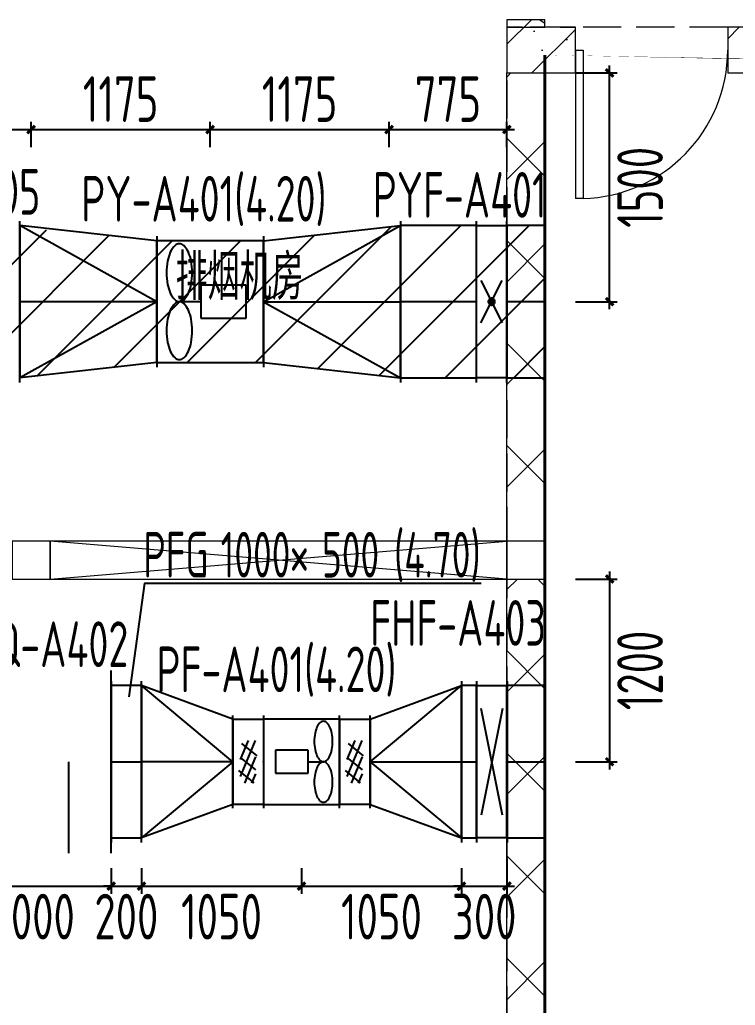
# Model space of a CAD drawing. Extents: x 13114849 to 13479250, y 160225 to 278773.
# Drawn here: x 13234348 to 13239047, y 195485 to 201960 of the extents above; entities that cross this region are included whole.
import ezdxf

# ---------------------------------------------------------------- set-up
doc = ezdxf.new("R2010")
doc.units = 0
doc.header["$LTSCALE"] = 1000
doc.header["$MEASUREMENT"] = 0
doc.linetypes.add('CENTER2', pattern=[28.575000000000003, 19.05, -3.175, 3.175, -3.175])
doc.linetypes.add('DASH', pattern=[0.35, 0.25, -0.1])
for name, color, linetype in [('DUCT-X-P标注', 7, 'Continuous'), ('DUCT-X-S标注', 7, 'Continuous'), ('DUCT-X-S管', 3, 'Continuous'), ('DUCT-X-YP中心线', 5, 'CENTER2'), ('DUCT-X-YP标注', 7, 'Continuous'), ('DUCT-X-YP法兰', 2, 'Continuous'), ('DUCT-X-YP管', 31, 'Continuous'), ('DUCT-X-YP管端线', 2, 'Continuous'), ('DUCT-X-YP管设备', 7, 'Continuous'), ('DUCT-X-YP阀门', 7, 'Continuous'), ('Hvac-Hide', 8, 'Continuous')]:
    doc.layers.add(name, color=color, linetype=linetype)
doc.layers.add('建筑底图', color=8, linetype='Continuous', lineweight=13)
doc.styles.add('67', font='gbenor.shx', dxfattribs={"width": 0.7, "bigfont": 'hztxt.shx'})
doc.styles.add('C', font='HZTXT_E', dxfattribs={"width": 0.7, "bigfont": 'HZTXT'})
doc.styles.add('du', font='gbenor.shx', dxfattribs={"width": 0.8, "bigfont": 'hztxt.shx'})
doc.dimstyles.new('67', dxfattribs={"dimscale": 100, "dimtxt": 3, "dimasz": 0.5, "dimexe": 0.5, "dimexo": 2, "dimgap": 0.5, "dimtad": 2, "dimdec": 0, "dimrnd": 5, "dimzin": 0, "dimdsep": 46, "dimtxsty": 'du', "dimblk": 'ARCHTICK', "dimcen": 0, "dimdle": 0.5, "dimclrd": 256, "dimclre": 256, "dimclrt": 256, "dimazin": 0, "dimtfac": 1, "dimtdec": 0, "dimtix": 1, "dimtmove": 2, "dimatfit": 3, "dimfxl": 1, "dimtolj": 1, "dimtzin": 0, "dimlwd": -1, "dimlwe": -1, "dimarcsym": 0})
pattern_1 = [(45, (0, 0), (-336.7596045400932, 336.7596045400933), []), (135, (0, 0), (-336.7596045400933, -336.7596045400932), [])]

# ---------------------------------------------------------------- blocks, each defined once
blk = doc.blocks.new('$轴流风机$00000011')
for p, q in [((-500, 500), (-500, -500)), ((500, 500), (-500, 500)), ((500, -500), (500, 500)), ((-339.4800092864898, 134.6796910074772), (-339.4800092864898, -134.6796910074772)), ((87.95522044965765, 134.6796910074772), (-339.4800092864898, 134.6796910074772)), ((87.95522044965765, -134.6796910074772), (87.95522044965765, 134.6796910074772)), ((87.95522044965765, 0), (288.4946038684575, 0)), ((-339.4800092864898, -134.6796910074772), (87.95522044965765, -134.6796910074772)), ((-500, -500), (500, -500))]:
    blk.add_line(p, q)
for centre, radius, start, end in [((462.4428888200782, 274.1909822780144), 290.6672624295167, 153.0603398671826, 168.1126115914812), ((355.1290658579092, 328.7278263123881), 170.2906702038428, 129.1821255884627, 153.0603398671826), ((288.4946038684575, 410.4818086252635), 64.8209345055534, 90, 129.1821255884627), ((288.4946038684575, 410.4818086252635), 64.82093450552276, 50.81787441153735, 90), ((221.8601418790058, 328.7278263123881), 170.2906702037323, 26.93966013281736, 50.81787441153735), ((114.5463189241127, 274.1909822780144), 290.6672624295164, 11.88738840851878, 26.93966013281736), ((633.07206670288, 238.2729985965852), 465.0358888982827, 168.1126115914812, 180), ((-56.08285895868903, 238.2729985965852), 465.0358888982828, 0, 11.88738840851878), ((633.07206670288, 238.2729985965852), 465.0358888974643, 180, 191.8873884085187), ((-56.08285895868903, 238.2729985965852), 465.035888898019, 348.1126115914813, 0), ((462.4428888200782, 202.3550149151561), 290.6672624290152, 191.8873884085187, 206.9396601328174), ((114.5463189241127, 202.3550149151561), 290.6672624293529, 333.0603398671827, 348.1126115914813), ((355.1290658579092, 147.8181708826014), 170.2906702042031, 206.9396601328174, 230.8178744115374), ((288.4946038684575, 66.06418856972596), 64.82093450569862, 230.8178744115374, 270), ((288.4946038684575, 66.06418856972596), 64.82093450561933, 270, 309.1821255884627), ((221.8601418790058, 147.8181708826014), 170.2906702039885, 309.1821255884627, 333.0603398671827), ((462.4428888200782, -202.3550149151561), 290.6672624290063, 153.0603398671826, 168.1126115914812), ((355.1290658579092, -147.8181708826014), 170.2906702042102, 129.1821255884627, 153.0603398671826), ((288.4946038684575, -66.06418856972596), 64.82093450570038, 90, 129.1821255884627), ((288.4946038684575, -66.06418856972596), 64.82093450561933, 50.81787441153735, 90), ((221.8601418790058, -147.8181708826014), 170.290670203996, 26.93966013281736, 50.81787441153735), ((114.5463189241127, -202.3550149151561), 290.6672624293437, 11.88738840851878, 26.93966013281736), ((633.07206670288, -238.2729985965852), 465.0358888974643, 168.1126115914812, 180), ((-56.08285895868903, -238.2729985965852), 465.035888898019, 0, 11.88738840851878), ((633.07206670288, -238.2729985965852), 465.0358888982922, 180, 191.8873884085187), ((-56.08285895868903, -238.2729985965852), 465.0358888982919, 348.1126115914813, 0), ((462.4428888200782, -274.1909822780144), 290.6672624295167, 191.8873884085187, 206.9396601328174), ((114.5463189241127, -274.1909822780144), 290.6672624295169, 333.0603398671827, 348.1126115914813), ((355.1290658579092, -328.7278263123881), 170.2906702038428, 206.9396601328174, 230.8178744115374), ((288.4946038684575, -410.4818086252635), 64.82093450555568, 230.8178744115374, 270), ((288.4946038684575, -410.4818086252635), 64.82093450552276, 270, 309.1821255884627), ((221.8601418790058, -328.7278263123881), 170.2906702037334, 309.1821255884627, 333.0603398671827)]:
    blk.add_arc(centre, radius, start, end)
for p in [(-500, 0), (500, 0)]:
    blk.add_point(p)
blk = doc.blocks.new('_ArchTick')
at = {"color": 0, "linetype": 'ByBlock', "const_width": 0.4}
blk.add_lwpolyline([(-0.5, -0.5), (0.5, 0.5)], dxfattribs=at)
blk = doc.blocks.new('*D217')
at = {"layer": 'DUCT-X-YP标注', "transparency": 16777216}
for p, q in [((13238222, 198334.5146856101), (13238222, 197034.3532681969)), ((13237997.36620501, 198284.5146856101), (13238272, 198284.5146856101)), ((13237997.36620504, 197084.3532681969), (13238272, 197084.3532681969))]:
    blk.add_line(p, q, dxfattribs=at)
at = {"layer": 'DUCT-X-YP标注', "transparency": 16777216, "xscale": 50, "yscale": 50, "zscale": 50}
for p, rotation in [((13238222, 198284.5146856101), 90), ((13238222, 197084.3532681969), 270)]:
    blk.add_blockref('_ArchTick', p, dxfattribs=dict(at, rotation=rotation))
at = {"layer": 'DUCT-X-YP标注', "transparency": 16777216, "insert": (13238422, 197684.4339769056), "char_height": 300, "attachment_point": 5, "rotation": 90, "style": 'du'}
blk.add_mtext('\\A1;1200', dxfattribs=at)
blk = doc.blocks.new('*D216')
at = {"layer": 'DUCT-X-YP标注', "transparency": 16777216}
for p, q in [((13238222, 200057.014685546), (13238222, 201659.5146855454)), ((13237997.36620407, 201609.5146855454), (13238272, 201609.5146855454)), ((13237997.36620502, 200107.014685546), (13238272, 200107.014685546))]:
    blk.add_line(p, q, dxfattribs=at)
at = {"layer": 'DUCT-X-YP标注', "transparency": 16777216, "xscale": 50, "yscale": 50, "zscale": 50}
for p, rotation in [((13238222, 201609.5146855454), 90), ((13238222, 200107.014685546), 270)]:
    blk.add_blockref('_ArchTick', p, dxfattribs=dict(at, rotation=rotation))
at = {"layer": 'DUCT-X-YP标注', "transparency": 16777216, "insert": (13238422, 200858.2646855479), "char_height": 300, "attachment_point": 5, "rotation": 90, "style": 'du'}
blk.add_mtext('\\A1;1500', dxfattribs=at)
blk = doc.blocks.new('*D127')
at = {"layer": 'DUCT-X-S标注', "transparency": 16777216}
for p, q in [((13237547.56620505, 196449.3532681464), (13237547.56620505, 196217)), ((13237248.9055939, 196384.3532681892), (13237248.9055939, 196217)), ((13237248.9055939, 196267), (13237198.9055939, 196267)), ((13237248.9055939, 196267), (13237547.56620505, 196267)), ((13237547.56620505, 196267), (13237597.56620505, 196267))]:
    blk.add_line(p, q, dxfattribs=at)
at = {"layer": 'DUCT-X-S标注', "transparency": 16777216, "xscale": 50, "yscale": 50, "zscale": 50}
blk.add_blockref('_ArchTick', (13237248.9055939, 196267), dxfattribs=at)
at = {"layer": 'DUCT-X-S标注', "transparency": 16777216, "xscale": 50, "yscale": 50, "zscale": 50, "rotation": 180}
blk.add_blockref('_ArchTick', (13237547.56620505, 196267), dxfattribs=at)
at = {"layer": 'DUCT-X-S标注', "transparency": 16777216, "insert": (13237398.23589947, 196067), "char_height": 300, "attachment_point": 5, "style": 'du'}
blk.add_mtext('\\A1;300', dxfattribs=at)
blk = doc.blocks.new('*D126')
at = {"layer": 'DUCT-X-S标注', "transparency": 16777216}
for p, q in [((13236198.3055939, 196384.3532681743), (13236198.3055939, 196217)), ((13237248.9055939, 196384.3532681743), (13237248.9055939, 196217)), ((13236148.3055939, 196267), (13237298.9055939, 196267))]:
    blk.add_line(p, q, dxfattribs=at)
at = {"layer": 'DUCT-X-S标注', "transparency": 16777216, "xscale": 50, "yscale": 50, "zscale": 50, "rotation": 180}
blk.add_blockref('_ArchTick', (13236198.3055939, 196267), dxfattribs=at)
at = {"layer": 'DUCT-X-S标注', "transparency": 16777216, "xscale": 50, "yscale": 50, "zscale": 50}
blk.add_blockref('_ArchTick', (13237248.9055939, 196267), dxfattribs=at)
at = {"layer": 'DUCT-X-S标注', "transparency": 16777216, "insert": (13236723.6055939, 196067), "char_height": 300, "attachment_point": 5, "style": 'du'}
blk.add_mtext('\\A1;1050', dxfattribs=at)
blk = doc.blocks.new('*D125')
at = {"layer": 'DUCT-X-S标注', "transparency": 16777216}
for p, q in [((13235147.7055939, 196384.3532681748), (13235147.7055939, 196217)), ((13236198.3055939, 196384.3532681743), (13236198.3055939, 196217)), ((13235097.7055939, 196267), (13236248.3055939, 196267))]:
    blk.add_line(p, q, dxfattribs=at)
at = {"layer": 'DUCT-X-S标注', "transparency": 16777216, "xscale": 50, "yscale": 50, "zscale": 50, "rotation": 180}
blk.add_blockref('_ArchTick', (13235147.7055939, 196267), dxfattribs=at)
at = {"layer": 'DUCT-X-S标注', "transparency": 16777216, "xscale": 50, "yscale": 50, "zscale": 50}
blk.add_blockref('_ArchTick', (13236198.3055939, 196267), dxfattribs=at)
at = {"layer": 'DUCT-X-S标注', "transparency": 16777216, "insert": (13235673.0055939, 196067), "char_height": 300, "attachment_point": 5, "style": 'du'}
blk.add_mtext('\\A1;1050', dxfattribs=at)
blk = doc.blocks.new('*D124')
at = {"layer": 'DUCT-X-S标注', "transparency": 16777216}
for p, q in [((13234948.67528885, 196384.353268161), (13234948.67528885, 196217)), ((13235147.7055939, 196384.3532681627), (13235147.7055939, 196217)), ((13234948.67528885, 196267), (13234898.67528885, 196267)), ((13234948.67528885, 196267), (13235147.7055939, 196267)), ((13235147.7055939, 196267), (13235197.7055939, 196267))]:
    blk.add_line(p, q, dxfattribs=at)
at = {"layer": 'DUCT-X-S标注', "transparency": 16777216, "xscale": 50, "yscale": 50, "zscale": 50}
blk.add_blockref('_ArchTick', (13234948.67528885, 196267), dxfattribs=at)
at = {"layer": 'DUCT-X-S标注', "transparency": 16777216, "xscale": 50, "yscale": 50, "zscale": 50, "rotation": 180}
blk.add_blockref('_ArchTick', (13235147.7055939, 196267), dxfattribs=at)
at = {"layer": 'DUCT-X-S标注', "transparency": 16777216, "insert": (13235048.19044137, 196067), "char_height": 300, "attachment_point": 5, "style": 'du'}
blk.add_mtext('\\A1;200', dxfattribs=at)
blk = doc.blocks.new('*D123')
at = {"layer": 'DUCT-X-S标注', "transparency": 16777216}
for p, q in [((13233948.27528884, 196384.3532681559), (13233948.27528884, 196217)), ((13234948.67528885, 196384.353268161), (13234948.67528885, 196217)), ((13233898.27528884, 196267), (13234998.67528885, 196267))]:
    blk.add_line(p, q, dxfattribs=at)
at = {"layer": 'DUCT-X-S标注', "transparency": 16777216, "xscale": 50, "yscale": 50, "zscale": 50, "rotation": 180}
blk.add_blockref('_ArchTick', (13233948.27528884, 196267), dxfattribs=at)
at = {"layer": 'DUCT-X-S标注', "transparency": 16777216, "xscale": 50, "yscale": 50, "zscale": 50}
blk.add_blockref('_ArchTick', (13234948.67528885, 196267), dxfattribs=at)
at = {"layer": 'DUCT-X-S标注', "transparency": 16777216, "insert": (13234448.47528885, 196067), "char_height": 300, "attachment_point": 5, "style": 'du'}
blk.add_mtext('\\A1;1000', dxfattribs=at)
blk = doc.blocks.new('*D121')
at = {"layer": 'DUCT-X-YP标注', "transparency": 16777216}
for p, q in [((13236773.70559439, 201122.0146855461), (13236773.70559439, 201288)), ((13237547.56620502, 201122.0146855461), (13237547.56620502, 201288)), ((13236723.70559439, 201238), (13237597.56620502, 201238))]:
    blk.add_line(p, q, dxfattribs=at)
at = {"layer": 'DUCT-X-YP标注', "transparency": 16777216, "xscale": 50, "yscale": 50, "zscale": 50, "rotation": 180}
blk.add_blockref('_ArchTick', (13236773.70559439, 201238), dxfattribs=at)
at = {"layer": 'DUCT-X-YP标注', "transparency": 16777216, "xscale": 50, "yscale": 50, "zscale": 50}
blk.add_blockref('_ArchTick', (13237547.56620502, 201238), dxfattribs=at)
at = {"layer": 'DUCT-X-YP标注', "transparency": 16777216, "insert": (13237160.6358997, 201438), "char_height": 300, "attachment_point": 5, "style": 'du'}
blk.add_mtext('\\A1;775', dxfattribs=at)
blk = doc.blocks.new('*D120')
at = {"layer": 'DUCT-X-YP标注', "transparency": 16777216}
for p, q in [((13235598.30559439, 201122.0146855461), (13235598.30559439, 201288)), ((13236773.70559439, 201122.0146855461), (13236773.70559439, 201288)), ((13235548.30559439, 201238), (13236823.70559439, 201238))]:
    blk.add_line(p, q, dxfattribs=at)
at = {"layer": 'DUCT-X-YP标注', "transparency": 16777216, "xscale": 50, "yscale": 50, "zscale": 50, "rotation": 180}
blk.add_blockref('_ArchTick', (13235598.30559439, 201238), dxfattribs=at)
at = {"layer": 'DUCT-X-YP标注', "transparency": 16777216, "xscale": 50, "yscale": 50, "zscale": 50}
blk.add_blockref('_ArchTick', (13236773.70559439, 201238), dxfattribs=at)
at = {"layer": 'DUCT-X-YP标注', "transparency": 16777216, "insert": (13236186.00559439, 201438), "char_height": 300, "attachment_point": 5, "style": 'du'}
blk.add_mtext('\\A1;1175', dxfattribs=at)
blk = doc.blocks.new('*D119')
at = {"layer": 'DUCT-X-YP标注', "transparency": 16777216}
for p, q in [((13234422.70559439, 201122.0146855461), (13234422.70559439, 201288)), ((13235598.30559439, 201122.0146855461), (13235598.30559439, 201288)), ((13234372.70559439, 201238), (13235648.30559439, 201238))]:
    blk.add_line(p, q, dxfattribs=at)
at = {"layer": 'DUCT-X-YP标注', "transparency": 16777216, "xscale": 50, "yscale": 50, "zscale": 50, "rotation": 180}
blk.add_blockref('_ArchTick', (13234422.70559439, 201238), dxfattribs=at)
at = {"layer": 'DUCT-X-YP标注', "transparency": 16777216, "xscale": 50, "yscale": 50, "zscale": 50}
blk.add_blockref('_ArchTick', (13235598.30559439, 201238), dxfattribs=at)
at = {"layer": 'DUCT-X-YP标注', "transparency": 16777216, "insert": (13235010.50559439, 201438), "char_height": 300, "attachment_point": 5, "style": 'du'}
blk.add_mtext('\\A1;1175', dxfattribs=at)
blk = doc.blocks.new('*D118')
at = {"layer": 'DUCT-X-YP标注', "transparency": 16777216}
for p, q in [((13232549.04498377, 201122.0146855461), (13232549.04498377, 201288)), ((13234422.70559439, 201122.0146855461), (13234422.70559439, 201288)), ((13232499.04498377, 201238), (13234472.70559439, 201238))]:
    blk.add_line(p, q, dxfattribs=at)
at = {"layer": 'DUCT-X-YP标注', "transparency": 16777216, "xscale": 50, "yscale": 50, "zscale": 50, "rotation": 180}
blk.add_blockref('_ArchTick', (13232549.04498377, 201238), dxfattribs=at)
at = {"layer": 'DUCT-X-YP标注', "transparency": 16777216, "xscale": 50, "yscale": 50, "zscale": 50}
blk.add_blockref('_ArchTick', (13234422.70559439, 201238), dxfattribs=at)
at = {"layer": 'DUCT-X-YP标注', "transparency": 16777216, "insert": (13233485.87528908, 201438), "char_height": 300, "attachment_point": 5, "style": 'du'}
blk.add_mtext('\\A1;1875', dxfattribs=at)
blk = doc.blocks.new('_FZH')
blk.add_lwpolyline([(-0.5, -0.5), (0.5, -0.5), (0.5, 0.5), (-0.4999999999999999, 0.5)], close=True)
blk = doc.blocks.new('$DorLib2D$00000001')
for p, q in [((0.45, 0.975), (0.5000000000000002, 0.975)), ((0.45, 0), (0.45, 0.975)), ((0.5, 0), (0.5, 0.975)), ((0.5, 0), (0.45, 0))]:
    blk.add_line(p, q)
at = {"lineweight": 13}
blk.add_arc((0.475, 0), 0.975, 91.46928358135379, 180, dxfattribs=at)

msp = doc.modelspace()

# ---------------------------------------------------------------- hatches: boundary and pattern name
at = {"layer": 'DUCT-X-S管'}
h = msp.add_hatch(dxfattribs=at)
h.set_pattern_fill('ANSI31', color=8, scale=200)
h.set_pattern_definition([(45, (0, 0), (-224.5064030267288, 224.5064030267288), [])])
h.paths.add_polyline_path([(13233599.24498376, 200597.2581395624), (13234347.70559392, 200597.2581395624), (13235248.30559392, 200507.0146855461), (13235948.30559392, 200507.0146855461), (13236848.90559391, 200607.0146855461), (13237797.36620408, 200607.014685532), (13237797.36620407, 199607.0146855461), (13236848.90559392, 199607.0146855391), (13235948.30559392, 199707.0146855461), (13235248.30559392, 199707.0146855461), (13234347.70559392, 199607.0146855461), (13233599.24498376, 199607.0146855461)])
at = {"layer": '建筑底图'}
h = msp.add_hatch(dxfattribs=at)
h.set_pattern_fill('钢筋混凝土', color=8, scale=100, style=0)
h.set_pattern_definition([(45, (793255.2557103541, 7.916241884231567e-09), (-176.7766952966369, 176.7766952966369), []), (49.99999999999999, (793255.2557103541, 7.916241884231567e-09), (717.2601826007534, -62.75213498259511), [75, -825]), (355, (793255.2557103541, 7.916241884231567e-09), (-138.751333613, 752.1921337000118), [60, -660]), (100.4514, (793315.0273903534, -5.229339992074529), (578.5093817140216, 689.4395420609536), [63.74019000000001, -701.142112]), (46.18420000000001, (793255.2557103541, 200.0000000079162), (1067.241048625644, -165.5190143290181), [112.5, -1237.5]), (96.6356, (793344.1924553532, 186.2066930079018), (934.6627055487033, 974.1178709004417), [95.610288, -1051.713]), (351.1842, (793255.2557103541, 200.0000000079162), (934.6619451336272, 974.1186009253246), [90, -990]), (21, (793355.2557103541, 150.0000000079162), (596.9070521184617, -402.6188906653388), [75, -825]), (326.0000000000001, (793355.2557103541, 150.0000000079162), (243.3153319215817, 725.150045046853), [60, -660]), (71.4514, (793404.9979433548, 116.4483940079226), (840.22262858149, 322.5304967099524), [63.74019000000001, -701.142112]), (37.50000000000001, (793255.2557103541, 7.916241884231567e-09), (12.15985531729067, 332.8938538313115), [0, -652, 0, -670, 0, -662.5]), (7.499999999999999, (793255.2557103541, 7.916241884231567e-09), (263.0695374421486, 394.4117118823602), [0, -382, 0, -637, 0, -252.5]), (327.5, (793032.2557103541, 7.916241884231567e-09), (533.822436172409, -22.55487173437976), [0, -250, 0, -780, 0, -1035]), (317.5, (792932.2557103541, 7.916241884231567e-09), (583.1861693423863, 100.1049823323177), [0, -325, 0, -518, 0, -735])])
h.paths.add_polyline_path([(13238997.36620433, 201609.5146855548), (13239547.36632705, 201609.5146855548), (13239547.36632705, 201909.5146855806), (13238997.36620433, 201909.5146855806)])
h.paths.add_polyline_path([(13237997.36620433, 201609.5146855166), (13237997.36620433, 201909.5146856987), (13237797.36620822, 201909.5146864363), (13237797.3662084, 201959.5146447701), (13237547.36620645, 201959.5146441715), (13237547.36620729, 201609.5146855548)])
h.paths.add_polyline_path([(13243047.36632497, 201609.5146855806), (13243047.36632497, 201909.5146855806), (13243547.36620581, 201909.5146938135), (13243547.36620581, 201959.5146856288), (13243797.36620498, 201959.5146856288), (13243797.36620598, 201609.5146856458)])
h = msp.add_hatch(dxfattribs=at)
h.set_pattern_fill('ANSI37', color=8, scale=300, style=0)
h.set_pattern_definition(pattern_1)
h.paths.add_polyline_path([(13237547.36620501, 198534.5146856101), (13237797.366205, 198534.5146856101), (13237797.36620498, 201609.5146855454), (13237547.36620498, 201609.514685543)])
h = msp.add_hatch(dxfattribs=at)
h.set_pattern_fill('ANSI37', color=8, scale=300, style=0)
h.set_pattern_definition(pattern_1)
h.paths.add_polyline_path([(13237797.36620501, 198284.5146856101), (13237547.36620506, 198284.5146856101), (13237547.36620645, 195109.5146855548), (13237797.36620501, 195109.5146855548)])

# ---------------------------------------------------------------- linework, layer by layer
at = {"layer": 'DUCT-X-P标注', "const_width": 20}
msp.add_lwpolyline([(13248747.3662056, 201709.5146854686), (13243797.36620407, 201709.5146857628), (13243797.36620507, 201609.5146855473), (13237797.36620407, 201609.5146853692), (13237797.36620411, 186509.5146855335), (13244997.36620483, 186509.5146844378), (13244997.36620511, 187934.5146850967), (13248747.3662044, 187934.5146849002), (13248747.3662056, 201709.5146854686)], dxfattribs=at)
at = {"layer": 'DUCT-X-P标注', "elevation": 4900}
msp.add_lwpolyline([(13235067.36741876, 197511.4039906235), (13235170.02063184, 198258.5), (13237378.93610054, 198258.5)], dxfattribs=at)
at = {"layer": 'DUCT-X-YP中心线'}
for p, q in [((13235247.90559392, 200107.0146855461), (13234347.90559392, 200107.0146855461)), ((13235948.70559392, 200107.0146855461), (13236848.70559392, 200107.0146855461)), ((13237346.96620502, 200107.0146855495), (13236848.90559392, 200107.0146855461)), ((13237797.36620407, 200107.0146855461), (13237547.36620501, 200107.0146855495)), ((13234948.67528884, 197084.3532681617), (13235147.7055939, 197084.3532681627)), ((13235747.9055939, 197084.353268166), (13235147.9055939, 197084.3532681627)), ((13236648.70559389, 197084.353268171), (13237248.70559389, 197084.3532681743)), ((13237248.90559389, 197084.3532681743), (13237347.93589944, 197084.3532681756)), ((13237548.33589943, 197084.3532681768), (13237797.36620498, 197084.3532681782))]:
    msp.add_line(p, q, dxfattribs=at)
at = {"layer": 'DUCT-X-YP法兰'}
for p, q in [((13234347.80559392, 199577.0146855461), (13234347.80559392, 200637.0146855461)), ((13236848.80559392, 200637.0146855461), (13236848.80559392, 199577.0146855461)), ((13237347.06620502, 199577.0146855495), (13237347.06620502, 200637.0146855495)), ((13237547.26620501, 199577.0146855495), (13237547.26620501, 200637.0146855495)), ((13235248.00559392, 200537.0146855461), (13235248.00559392, 199677.0146855461)), ((13235948.60559392, 200537.0146855461), (13235948.60559392, 199677.0146855461)), ((13234948.57528884, 197614.3532681617), (13234948.57528884, 196554.3532681617)), ((13235147.8055939, 196554.3532681627), (13235147.8055939, 197614.3532681627)), ((13237248.80559389, 197614.3532681743), (13237248.80559389, 196554.3532681743)), ((13237348.03589944, 197614.3532681756), (13237348.03589944, 196554.3532681756)), ((13237547.46620504, 197614.3532681914), (13237547.46620504, 197584.3532681768)), ((13237548.23589944, 197614.3532681768), (13237548.23589944, 196554.3532681768)), ((13235748.0055939, 196779.353268166), (13235748.0055939, 197389.353268166)), ((13235948.2055939, 197389.3532681671), (13235948.2055939, 196779.3532681671)), ((13236448.40559389, 196779.3532681699), (13236448.40559389, 197389.3532681699)), ((13236648.60559389, 196779.353268171), (13236648.60559389, 197389.353268171)), ((13237547.46620504, 196584.3532681768), (13237547.46620504, 196554.3532681914))]:
    msp.add_line(p, q, dxfattribs=at)
at = {"layer": 'DUCT-X-YP管'}
for p, q in [((13235247.90559392, 200107.0146855461), (13234347.90559392, 200607.0146855461)), ((13235247.90559392, 200507.0146855461), (13234347.90559392, 200607.0146855461)), ((13235948.70559392, 200107.0146855461), (13236848.70559392, 200607.0146855461)), ((13235948.70559392, 200507.0146855461), (13236848.70559392, 200607.0146855461)), ((13236848.90559391, 200607.0146855461), (13236848.90559392, 199607.0146855461)), ((13237346.96620501, 200607.0146855495), (13236848.90559391, 200607.0146855461)), ((13237346.96620502, 199607.0146855495), (13237346.96620501, 200607.0146855495)), ((13237347.16620502, 200607.0146855495), (13237547.16620502, 200607.0146855495)), ((13237547.36620502, 200607.0146855495), (13237547.36620501, 199607.0146855495)), ((13237797.36620408, 200607.0146855461), (13237547.36620502, 200607.0146855495)), ((13237797.36620407, 199607.0146855461), (13237797.36620408, 200607.0146855461)), ((13235247.90559392, 200107.0146855461), (13234347.90559392, 199607.0146855461)), ((13235948.70559392, 200107.0146855461), (13236848.70559392, 199607.0146855461)), ((13235247.90559392, 199707.0146855461), (13234347.90559392, 199607.0146855461)), ((13235948.70559392, 199707.0146855461), (13236848.70559392, 199607.0146855461)), ((13236848.90559392, 199607.0146855461), (13237346.96620502, 199607.0146855495)), ((13237547.16620502, 199607.0146855495), (13237347.16620502, 199607.0146855495)), ((13237547.36620501, 199607.0146855495), (13237797.36620407, 199607.0146855461)), ((13234948.67528884, 197584.3532681617), (13234948.67528884, 196584.3532681617)), ((13235147.7055939, 197584.3532681627), (13234948.67528884, 197584.3532681617)), ((13235147.7055939, 196584.3532681627), (13235147.7055939, 197584.3532681627)), ((13235747.9055939, 197084.353268166), (13235147.90559389, 197584.3532681627)), ((13235747.90559389, 197364.353268166), (13235147.90559389, 197584.3532681627)), ((13236648.70559389, 197084.353268171), (13237248.70559389, 197584.3532681743)), ((13236648.70559389, 197364.353268171), (13237248.70559389, 197584.3532681743)), ((13237248.90559389, 197584.3532681743), (13237248.9055939, 196584.3532681743)), ((13237347.93589943, 197584.3532681756), (13237248.90559389, 197584.3532681743)), ((13237347.93589944, 196584.3532681756), (13237347.93589943, 197584.3532681756)), ((13237348.13589943, 197584.3532681756), (13237548.13589943, 197584.3532681768)), ((13237548.33589943, 197584.3532681768), (13237548.33589944, 196584.3532681768)), ((13237797.36620498, 197584.3532681782), (13237548.33589943, 197584.3532681768)), ((13237797.36620498, 196584.3532681782), (13237797.36620498, 197584.3532681782)), ((13235748.10559389, 197364.353268166), (13235948.10559389, 197364.3532681671)), ((13236448.50559389, 197364.3532681699), (13236648.50559389, 197364.353268171)), ((13235747.9055939, 197084.353268166), (13235147.9055939, 196584.3532681627)), ((13236648.70559389, 197084.353268171), (13237248.7055939, 196584.3532681743)), ((13235747.9055939, 196804.353268166), (13235147.9055939, 196584.3532681627)), ((13235948.1055939, 196804.3532681671), (13235748.1055939, 196804.353268166)), ((13236648.5055939, 196804.353268171), (13236448.5055939, 196804.3532681699)), ((13236648.7055939, 196804.353268171), (13237248.7055939, 196584.3532681743)), ((13234948.67528884, 196584.3532681617), (13235147.7055939, 196584.3532681627)), ((13237248.9055939, 196584.3532681743), (13237347.93589944, 196584.3532681756)), ((13237548.13589944, 196584.3532681768), (13237348.13589944, 196584.3532681756)), ((13237548.33589944, 196584.3532681768), (13237797.36620498, 196584.3532681782))]:
    msp.add_line(p, q, dxfattribs=at)
at = {"layer": 'DUCT-X-YP管端线'}
for p, q in [((13234347.90559392, 200607.0146855461), (13234347.90559392, 199607.0146855461)), ((13236848.70559392, 199607.0146855461), (13236848.70559392, 200607.0146855461)), ((13237347.16620502, 199607.0146855495), (13237347.16620502, 200607.0146855495)), ((13237547.16620502, 199607.0146855495), (13237547.16620502, 200607.0146855495)), ((13235247.90559392, 199707.0146855461), (13235247.90559392, 200507.0146855461)), ((13235248.20559392, 199707.0146855461), (13235248.20559392, 200507.0146855461)), ((13235248.20559392, 199707.0146855461), (13235248.20559392, 200507.0146855461)), ((13235948.40559392, 199707.0146855461), (13235948.40559392, 200507.0146855461)), ((13235948.40559392, 199707.0146855461), (13235948.40559392, 200507.0146855461)), ((13235948.70559392, 200507.0146855461), (13235948.70559392, 199707.0146855461)), ((13234948.47528884, 197584.3532681617), (13234948.47528885, 196584.3532681617)), ((13235147.90559389, 197584.3532681627), (13235147.9055939, 196584.3532681627)), ((13237248.7055939, 196584.3532681743), (13237248.70559389, 197584.3532681743)), ((13237348.13589943, 197584.3532681756), (13237348.13589944, 196584.3532681756)), ((13237548.13589943, 197584.3532681768), (13237548.13589944, 196584.3532681768)), ((13235747.9055939, 196804.353268166), (13235747.90559389, 197364.353268166)), ((13235748.10559389, 197364.353268166), (13235748.1055939, 196804.353268166)), ((13235948.10559389, 197364.3532681671), (13235948.1055939, 196804.3532681671)), ((13236448.50559389, 197364.3532681699), (13236448.5055939, 196804.3532681699)), ((13236648.50559389, 197364.353268171), (13236648.5055939, 196804.353268171)), ((13236648.70559389, 197364.353268171), (13236648.7055939, 196804.353268171))]:
    msp.add_line(p, q, dxfattribs=at)
at = {"layer": 'DUCT-X-YP阀门'}
for p, q in [((13235248.25559392, 200507.0146855461), (13235248.15559392, 200507.0146855461)), ((13235948.45559392, 200507.0146855461), (13235948.35559392, 200507.0146855461)), ((13235248.19318585, 200307.0146855461), (13235248.18059392, 200219.7751973418)), ((13235248.21627987, 200307.0146855461), (13235248.18059392, 200059.7751973418)), ((13235248.18639749, 200303.8531973545), (13235248.2363975, 200188.3831435166)), ((13235948.39318585, 200307.0146855461), (13235948.38059392, 200219.7751973418)), ((13235948.41627987, 200307.0146855461), (13235948.38059392, 200059.7751973418)), ((13235948.38639749, 200303.8531973545), (13235948.43639749, 200188.3831435166)), ((13235248.23059392, 200246.1853588556), (13235248.18163885, 199907.0146855461)), ((13235948.43059392, 200246.1853588556), (13235948.38163885, 199907.0146855461)), ((13237377.08753458, 200246.9753226926), (13237517.24487545, 199967.0540484063)), ((13237377.16620502, 199967.0146855494), (13237517.16620502, 200247.0146855494)), ((13235248.18059392, 200181.3160704725), (13235248.23059392, 200065.8460166345)), ((13235948.38059392, 200181.3160704725), (13235948.43059392, 200065.8460166345)), ((13235248.23059392, 200086.1853588555), (13235248.20473286, 199907.0146855461)), ((13235948.43059392, 200086.1853588555), (13235948.40473286, 199907.0146855461)), ((13237425.38527078, 200111.0862477966), (13237425.00798498, 200107.0146855494)), ((13237425.00798498, 200107.0146855494), (13237425.38527078, 200102.9431233022)), ((13237426.50428018, 200115.0191578748), (13237425.38527078, 200111.0862477966)), ((13237425.38527078, 200102.9431233022), (13237426.50428018, 200099.010213224)), ((13237428.32690664, 200118.6794852483), (13237426.50428018, 200115.0191578748)), ((13237426.50428018, 200099.010213224), (13237428.32690664, 200095.3498858505)), ((13237430.79108282, 200121.9425818583), (13237428.32690664, 200118.6794852483)), ((13237428.32690664, 200095.3498858505), (13237430.79108282, 200092.0867892404)), ((13237433.81289414, 200124.6973268637), (13237430.79108282, 200121.9425818583)), ((13237430.79108282, 200092.0867892404), (13237433.81289414, 200089.3320442351)), ((13237432.53628116, 200110.3538701994), (13237432.16004541, 200107.0146855494)), ((13237432.16004541, 200107.0146855494), (13237432.53628116, 200103.6755008994)), ((13237433.64612239, 200113.5256141878), (13237432.53628116, 200110.3538701994)), ((13237432.53628116, 200103.6755008994), (13237433.64612239, 200100.503756911)), ((13237435.43391701, 200116.370873027), (13237433.64612239, 200113.5256141878)), ((13237433.64612239, 200100.503756911), (13237435.43391701, 200097.6584980717)), ((13237437.28943645, 200126.8499107271), (13237433.81289414, 200124.6973268637)), ((13237433.81289414, 200089.3320442351), (13237437.28943645, 200087.1794603717)), ((13237437.81001754, 200118.7469735581), (13237435.43391701, 200116.370873027)), ((13237435.43391701, 200097.6584980717), (13237437.81001754, 200095.2823975407)), ((13237436.83190298, 200109.9102211881), (13237436.43392076, 200107.0146855494)), ((13237436.43392076, 200107.0146855494), (13237436.83190298, 200104.1191499107)), ((13237437.99633309, 200112.5910081947), (13237436.83190298, 200109.9102211881)), ((13237436.83190298, 200104.1191499107), (13237437.99633309, 200101.4383629041)), ((13237441.10232027, 200128.3270297867), (13237437.28943645, 200126.8499107271)), ((13237437.28943645, 200087.1794603717), (13237441.10232027, 200085.7023413121)), ((13237440.65527638, 200120.5347681787), (13237437.81001754, 200118.7469735581)), ((13237437.81001754, 200095.2823975407), (13237440.65527638, 200093.4946029201)), ((13237439.84085066, 200114.8582248606), (13237437.99633309, 200112.5910081947)), ((13237437.99633309, 200101.4383629041), (13237439.84085066, 200099.1711462382)), ((13237442.22865625, 200116.5437220976), (13237439.84085066, 200114.8582248606)), ((13237439.84085066, 200099.1711462382), (13237442.22865625, 200097.4856490011)), ((13237443.82702037, 200121.6446094012), (13237440.65527638, 200120.5347681787)), ((13237440.65527638, 200093.4946029201), (13237443.82702037, 200092.3847616976)), ((13237445.1217024, 200129.0783825247), (13237441.10232027, 200128.3270297867)), ((13237441.10232027, 200085.7023413121), (13237445.1217024, 200084.9509885741)), ((13237444.98265725, 200117.5224942863), (13237442.22865625, 200116.5437220976)), ((13237442.22865625, 200097.4856490011), (13237444.98265725, 200096.5068768125)), ((13237447.16620502, 200122.0208451526), (13237443.82702037, 200121.6446094012)), ((13237443.82702037, 200092.3847616976), (13237447.16620502, 200092.0085259462)), ((13237447.89860199, 200117.721950371), (13237444.98265725, 200117.5224942863)), ((13237444.98265725, 200096.5068768125), (13237447.89860199, 200096.3074207278)), ((13237449.21070763, 200129.0783825247), (13237445.1217024, 200129.0783825247)), ((13237445.1217024, 200084.9509885741), (13237449.21070763, 200084.9509885741)), ((13237450.50538966, 200121.6446094012), (13237447.16620502, 200122.0208451526)), ((13237447.16620502, 200092.0085259462), (13237450.50538966, 200092.3847616976)), ((13237450.7602282, 200117.1272976064), (13237447.89860199, 200117.721950371)), ((13237447.89860199, 200096.3074207278), (13237450.7602282, 200096.9020734924)), ((13237453.23008977, 200128.3270297867), (13237449.21070763, 200129.0783825247)), ((13237449.21070763, 200084.9509885741), (13237453.23008977, 200085.7023413121)), ((13237453.67713365, 200120.5347681787), (13237450.50538966, 200121.6446094012)), ((13237450.50538966, 200092.3847616976), (13237453.67713365, 200093.4946029201)), ((13237453.35530216, 200115.7826386676), (13237450.7602282, 200117.1272976064)), ((13237450.7602282, 200096.9020734924), (13237453.35530216, 200098.2467324312)), ((13237457.04297358, 200126.8499107271), (13237453.23008977, 200128.3270297867)), ((13237453.23008977, 200085.7023413121), (13237457.04297358, 200087.1794603717)), ((13237455.49135908, 200113.7877007568), (13237453.35530216, 200115.7826386676)), ((13237453.35530216, 200098.2467324312), (13237455.49135908, 200100.241670342)), ((13237456.52239249, 200118.7469735581), (13237453.67713365, 200120.5347681787)), ((13237453.67713365, 200093.4946029201), (13237456.52239249, 200095.2823975407)), ((13237457.00997742, 200111.2904392925), (13237455.49135908, 200113.7877007568)), ((13237455.49135908, 200100.241670342), (13237457.00997742, 200102.7389318063)), ((13237458.89849302, 200116.370873027), (13237456.52239249, 200118.7469735581)), ((13237456.52239249, 200095.2823975407), (13237458.89849302, 200097.6584980717)), ((13237457.79852819, 200108.4760647333), (13237457.00997742, 200111.2904392925)), ((13237457.00997742, 200102.7389318063), (13237457.79852819, 200105.5533063655)), ((13237460.51951589, 200124.6973268637), (13237457.04297358, 200126.8499107271)), ((13237457.04297358, 200087.1794603717), (13237460.51951589, 200089.3320442351)), ((13237457.79852819, 200105.5533063655), (13237457.79852819, 200108.4760647333)), ((13237460.68628764, 200113.5256141878), (13237458.89849302, 200116.370873027)), ((13237458.89849302, 200097.6584980717), (13237460.68628764, 200100.503756911)), ((13237463.54132721, 200121.9425818583), (13237460.51951589, 200124.6973268637)), ((13237460.51951589, 200089.3320442351), (13237463.54132721, 200092.0867892404)), ((13237461.79612887, 200110.3538701994), (13237460.68628764, 200113.5256141878)), ((13237460.68628764, 200100.503756911), (13237461.79612887, 200103.6755008994)), ((13237462.17236462, 200107.0146855494), (13237461.79612887, 200110.3538701994)), ((13237461.79612887, 200103.6755008994), (13237462.17236462, 200107.0146855494)), ((13237466.00550339, 200118.6794852483), (13237463.54132721, 200121.9425818583)), ((13237463.54132721, 200092.0867892404), (13237466.00550339, 200095.3498858505)), ((13237467.82812985, 200115.0191578748), (13237466.00550339, 200118.6794852483)), ((13237466.00550339, 200095.3498858505), (13237467.82812985, 200099.010213224)), ((13237468.94713925, 200111.0862477966), (13237467.82812985, 200115.0191578748)), ((13237467.82812985, 200099.010213224), (13237468.94713925, 200102.9431233022)), ((13237469.32442505, 200107.0146855494), (13237468.94713925, 200111.0862477966)), ((13237468.94713925, 200102.9431233022), (13237469.32442505, 200107.0146855494)), ((13235248.17653142, 200051.8186993374), (13235248.22653142, 199936.3486454995)), ((13235948.37653142, 200051.8186993374), (13235948.42653142, 199936.3486454995)), ((13235248.15559392, 199707.0146855461), (13235248.25559392, 199707.0146855461)), ((13235948.35559392, 199707.0146855461), (13235948.45559392, 199707.0146855461)), ((13234948.47528884, 196484.3532681592), (13234948.47528884, 197684.3532681592)), ((13237518.21456987, 196734.4516753183), (13237378.057229, 197434.2548610339)), ((13237518.13589944, 197434.3532681762), (13237378.13589944, 196734.3532681762)), ((13235798.1055939, 197098.93379685), (13235849.82771213, 197224.3532681666)), ((13235798.1055939, 196986.93379685), (13235896.01573366, 197224.3532681666)), ((13235906.23059851, 197122.9904585127), (13235806.23059851, 197203.8194961993)), ((13236498.50559389, 197098.9337968538), (13236550.22771213, 197224.3532681704)), ((13236498.50559389, 196986.9337968538), (13236596.41573366, 197224.3532681704)), ((13236606.63059851, 197122.9904585165), (13236506.63059851, 197203.8194962031)), ((13235898.1055939, 197032.3422987181), (13235798.1055939, 197113.1713364047)), ((13235826.73370136, 196944.3532681666), (13235898.1055939, 197117.4209099096)), ((13236598.50559389, 197032.342298722), (13236498.50559389, 197113.1713364085)), ((13236527.13370136, 196944.3532681704), (13236598.50559389, 197117.4209099135)), ((13234670.42020084, 196484.3532681592), (13234670.42020084, 197084.3532681592)), ((13235886.49844292, 196946.5663099007), (13235786.49844292, 197027.3953475873)), ((13235872.9217229, 196944.3532681666), (13235898.1055939, 197005.4209099096)), ((13236586.89844292, 196946.5663099046), (13236486.89844292, 197027.3953475911)), ((13236573.32172289, 196944.3532681704), (13236598.50559389, 197005.4209099135))]:
    msp.add_line(p, q, dxfattribs=at)
at = {"layer": 'Hvac-Hide'}
for p, q in [((13237547.46620504, 197584.3532681768), (13237547.46620504, 196584.3532681768)), ((13237547.46620504, 196584.3532681768), (13237547.46620504, 197584.3532681768))]:
    msp.add_line(p, q, dxfattribs=at)
at = {"layer": '建筑底图', "color": 8}
for p, q in [((13237547.36620498, 201609.514685543), (13237797.36620498, 201609.5146855454)), ((13237547.36620506, 198534.5146855469), (13237547.36620498, 201609.514685543)), ((13237797.36620506, 198534.5146855469), (13237797.36620498, 201609.5146855454)), ((13237547.366205, 195109.5146860162), (13237547.36620507, 198284.5146855469)), ((13237797.36620499, 195109.5146860162), (13237797.36620497, 198284.5146855469))]:
    msp.add_line(p, q, dxfattribs=at)
at = {"layer": '建筑底图', "color": 8, "linetype": 'DASH'}
msp.add_lwpolyline([(13237997.36620433, 201909.5146856987), (13237547.36620657, 201909.514684621), (13237547.36620657, 186259.5146856196), (13245247.36620601, 186259.5146856196), (13245247.36620544, 187684.5146853515), (13248997.36620533, 187684.5146853903), (13248997.36620651, 201959.514671036), (13243547.36620581, 201959.514671036), (13243547.36620663, 201909.5146938135), (13237547.36620657, 201909.5146794445)], close=True, dxfattribs=at)
at = {"layer": '建筑底图', "color": 8}
for points in [[(13237997.36620433, 201609.5146855166), (13237997.36620433, 201909.5146856987), (13237797.36620822, 201909.5146864363), (13237797.3662084, 201959.5146447701), (13237547.36620645, 201959.5146441715), (13237547.36620729, 201609.5146855548)], [(13238997.36620433, 201609.5146855548), (13239547.36632705, 201609.5146855548), (13239547.36632705, 201909.5146855806), (13238997.36620433, 201909.5146855806)], [(13234547.36621419, 198284.5146865232), (13237547.36621419, 198284.5146865232), (13237547.36621419, 198534.5146865232), (13234547.36621419, 198534.5146865232)]]:
    msp.add_lwpolyline(points, close=True, dxfattribs=at)
for points in [[(13237547.36621419, 198284.5146865232), (13234547.36621419, 198534.5146865232)], [(13234547.36621419, 198284.5146865232), (13237547.36621419, 198534.5146865232)]]:
    msp.add_lwpolyline(points, dxfattribs=at)

# ---------------------------------------------------------------- block references
at = {"layer": 'DUCT-X-YP管设备'}
for p, xscale, yscale, zscale, rotation in [((13235598.30559392, 200107.0146855461, 4950), 0.7000000000000001, 0.8, 800, 180), ((13236198.30559389, 197084.3532681685, 4950), 0.5, 0.56, 560, 3.165746466762838e-10)]:
    msp.add_blockref('$轴流风机$00000011', p, dxfattribs=dict(at, xscale=xscale, yscale=yscale, zscale=zscale, rotation=rotation))
at = {"layer": '建筑底图', "color": 8}
for name, p, xscale, yscale, zscale in [('$DorLib2D$00000001', (13238497.36620433, 201759.5146855677), -1000, -1000, -1000), ('_FZH', (13234422.36621419, 198409.5146854582), 250, 250, 250), ('_FZH', (13237672.36620501, 198409.5146856101), 250, 250, 250)]:
    msp.add_blockref(name, p, dxfattribs=dict(at, xscale=xscale, yscale=yscale, zscale=zscale))

# ---------------------------------------------------------------- texts
at = {"layer": 'DUCT-X-P标注', "color": 7, "style": '67', "width": 0.7}
for s, p in [('PFG', (13235159.76800677, 198294.9424446412, 18250)), ('1000', (13235668.09477842, 198294.9424446441, 18250)), ('500', (13236333.09477842, 198294.9424446478, 18250)), ('(4.70)', (13236806.42155008, 198294.9424446505, 18250)), ('×', (13236123.09477842, 198294.9424446466, 18250))]:
    msp.add_text(s, height=300, dxfattribs=at).set_placement(p)
at = {"layer": 'DUCT-X-P标注', "style": '67', "width": 0.75}
msp.add_text('PF-A401(4.20)', height=300, dxfattribs=at).set_placement((13235245.96232671, 197541.6766266809, 4285))
at = {"layer": 'DUCT-X-S标注', "style": '67', "width": 0.75}
for s, p in [('D-A405', (13233600.0203846, 200678.6601658356, -980)), ('PYF-A401', (13236666.40615489, 200658.903120153)), ('FHF-A403', (13236649.5, 197846.5)), ('XSQ-A402', (13233859.80229829, 197706.8252378225, 7064.999995000015))]:
    msp.add_text(s, height=300, dxfattribs=at).set_placement(p)
at = {"layer": 'DUCT-X-YP标注', "style": '67', "width": 0.75}
msp.add_text('PY-A401(4.20)', height=300, dxfattribs=at).set_placement((13234752.02016678, 200633.2718858131, 4285))
at = {"layer": '建筑底图', "color": 8, "style": 'C', "width": 0.7}
msp.add_text('排烟机房', height=300, dxfattribs=at).set_placement((13235371.50175489, 200118.6716993279))

# ---------------------------------------------------------------- dimensions: what is measured, and where the dimension line sits
at = {"layer": 'DUCT-X-S标注'}
for base, p1, p2, picture, middle in [((13237547.56620505, 196267), (13237248.9055939, 196584.3532681892, 4950), (13237547.56620505, 196649.3532681464, 3500), '*D127', (13237398.23589947, 196067)), ((13234948.67528885, 196267), (13233948.27528884, 196584.3532681559, 4950), (13234948.67528885, 196584.353268161, 4950), '*D123', (13234448.47528885, 196067)), ((13235147.7055939, 196267), (13234948.67528885, 196584.353268161, 4950), (13235147.7055939, 196584.3532681627, 4950), '*D124', (13235048.19044137, 196067)), ((13236198.3055939, 196267), (13235147.7055939, 196584.3532681748, 4950), (13236198.3055939, 196584.3532681743, 4950), '*D125', (13235673.0055939, 196067)), ((13237248.9055939, 196267), (13236198.3055939, 196584.3532681743, 4950), (13237248.9055939, 196584.3532681743, 4950), '*D126', (13236723.6055939, 196067))]:
    dim = msp.add_linear_dim(base=base, p1=p1, p2=p2, dimstyle='67', dxfattribs=at)
    dim.commit()
    dim.dimension.update_dxf_attribs({"geometry": picture, "text_midpoint": middle})
at = {"layer": 'DUCT-X-YP标注'}
for base, p1, p2, picture, middle in [((13234422.70559439, 201238), (13232549.04498377, 200922.0146855461, 4900), (13234422.70559439, 200922.0146855461, 4900), '*D118', (13233485.87528908, 201438)), ((13235598.30559439, 201238), (13234422.70559439, 200922.0146855461, 4900), (13235598.30559439, 200922.0146855461, 4900), '*D119', (13235010.50559439, 201438)), ((13236773.70559439, 201238), (13235598.30559439, 200922.0146855461, 4900), (13236773.70559439, 200922.0146855461, 4900), '*D120', (13236186.00559439, 201438)), ((13237547.56620502, 201238), (13236773.70559439, 200922.0146855461, 4900), (13237547.56620502, 200922.0146855461, 4900), '*D121', (13237160.6358997, 201438))]:
    dim = msp.add_linear_dim(base=base, p1=p1, p2=p2, dimstyle='67', dxfattribs=at)
    dim.commit()
    dim.dimension.update_dxf_attribs({"geometry": picture, "text_midpoint": middle})
for base, p1, p2, picture, middle in [((13238222, 201609.5146855454), (13237797.36620502, 200107.014685546, 4900), (13237797.36620407, 201609.5146855454), '*D216', (13238422, 200858.2646855479)), ((13238222, 197084.3532681969), (13237797.36620501, 198284.5146856101), (13237797.36620504, 197084.3532681969, 4900), '*D217', (13238422, 197684.4339769056))]:
    dim = msp.add_linear_dim(base=base, p1=p1, p2=p2, angle=90, dimstyle='67', dxfattribs=at)
    dim.commit()
    dim.dimension.update_dxf_attribs({"geometry": picture, "text_midpoint": middle})

doc.saveas('drawing.dxf')
